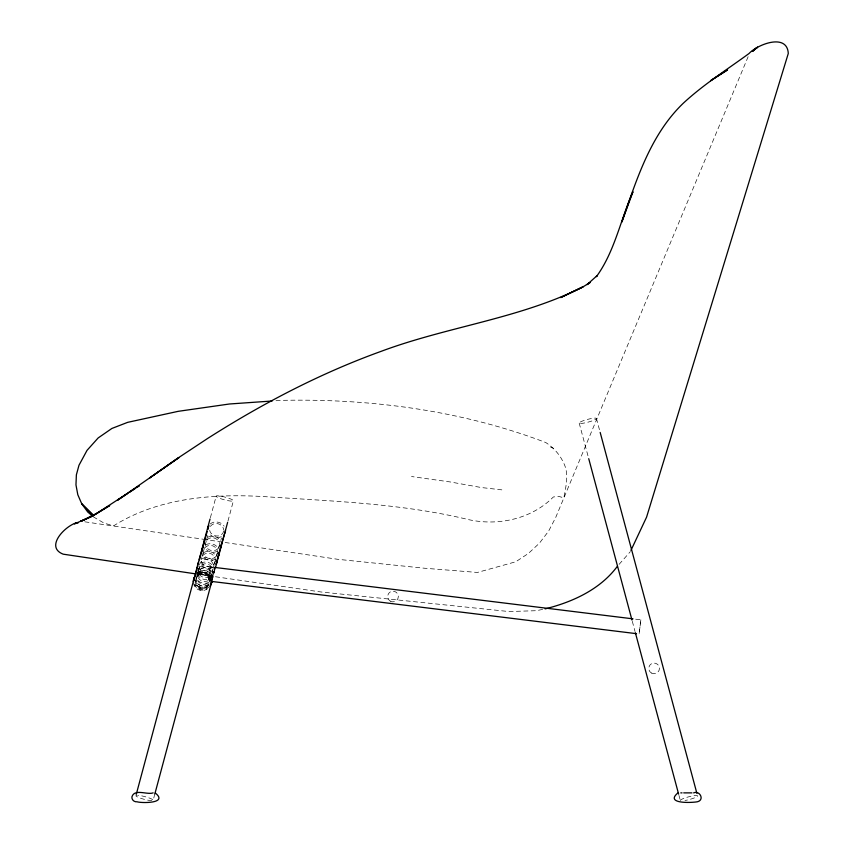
<?xml version="1.0" encoding="UTF-8"?>
<svg xmlns="http://www.w3.org/2000/svg" width="844" height="844" viewBox="0 0 844 844"><rect width="100%" height="100%" fill="white"/><g stroke="black" fill="none" stroke-linecap="round" stroke-linejoin="round"><path stroke-width="0.63" stroke-dasharray="4.22 3.17" d="M213.036 567.221L210.42 566.894L210.177 570.46M640.86 619.823L639.119 633.992L640.86 619.823L634.319 619.021M209.185 575.133L208.679 581.062L209.776 574.004M209.787 570.417L210.42 566.894M198.403 570.734L198.878 568.508M213.131 568.582L210.536 579.121M214.914 568.592L212.329 579.121A8.925 8.904 16.5 0 0 211.127 574.669M198.076 571.989L196.262 579.111M198.382 570.977L199.015 568.476M197.433 574.511L199.026 568.445M210.378 517.741L216.159 496.166M203.33 551.944L206.316 540.825M216.655 555.521L219.334 545.519M154.853 793.94L153.154 800.281A8.925 1.393 15 0 0 147.848 797.506A8.925 1.393 15 0 0 138.184 795.333M211.981 580.746L215.378 568.054M227.954 521.107L233.398 500.798A8.925 1.393 15 0 0 220.822 496.166A8.925 1.393 15 0 0 220.126 498.477A8.925 1.393 15 0 0 233.398 500.798M201.167 559.867L201.779 557.599M202.096 556.47L203.921 549.729M197.222 575.545L197.707 573.751M214.482 563.444L217.246 553.305M206.653 539.622L208.352 533.619M213.279 567.717L214.176 564.509M218.775 547.619L221.508 537.955M214.218 570.723L214.83 568.592M748.132 56.696L555.647 517.615L548.653 531.055L539.474 543.135L528.397 553.464L515.737 561.788L477.419 572.443L424.342 568.212L337.874 559.319L206.685 539.738M619.106 564.351L630.384 551.596M542.608 609.4L536.351 610.697L508.89 611.541L320.878 591.961L197.433 574.142M276.009 400.731L281.179 400.373C370.832 398.379 461.816 410.5 545.783 442.541C553.347 447.415 559.519 454.209 563.359 462.375C569.394 473.642 565.902 486.06 563.866 497.865L558.559 496.335L553.337 496.989C531.762 518.86 498.698 526.139 469.148 519.756C402.556 503.541 333.76 501.294 265.681 496.705C214.102 493.455 158.44 497.654 113.729 525.77L104.202 523.217L93.389 516.866M84.822 521.814L205.387 539.548M501.842 489.868L481.375 487.537L450.095 481.935L411.513 476.533M550.594 447.056L553.305 448.259M596.434 418.466L599.841 431.168M579.195 423.097L588.395 457.406M632.314 621.332L635.047 631.502M678.966 795.428L679.99 799.236M195.08 581.653A7.142 7.142 0 0 0 208.405 585.219L208.827 584.765A7.142 7.132 0 0 1 197.179 585.789A7.142 7.132 0 0 1 200.207 574.49A7.142 7.132 0 0 1 209.787 581.199M209.354 581.653A7.142 7.142 0 0 0 196.04 578.087L196.789 576.874A7.142 7.132 19.8 0 1 210.103 580.44M209.154 584.006A7.142 7.132 19.8 0 1 195.829 580.44M208.879 583.679A7.142 7.121 16.5 0 1 196.852 581.938A7.142 7.121 16.5 0 1 203.805 572A7.142 7.121 16.5 0 1 209.586 582.676M207.476 583.468A7.142 7.111 14.4 0 1 197.718 580.851A7.142 7.111 14.4 0 1 200.323 571.145A7.142 7.111 14.4 0 1 210.072 573.751M210.599 574.869A7.142 7.111 14.4 0 1 210.082 580.862M211.707 574.532A7.142 7.068 14.1 0 1 202.149 581.168A7.142 7.068 14.1 0 1 199.089 569.964A7.142 7.068 14.1 0 1 210.736 570.998M212.677 569.848A7.142 6.931 14.2 0 1 199.342 566.292M199.437 565.09A7.142 6.931 14.2 0 1 207.033 559.424A7.142 6.931 14.2 0 1 213.606 566.377M215.304 561.218A7.142 6.805 15.5 0 1 201.283 561.038M202.771 555.5A7.142 6.805 15.5 0 1 215.399 560.047M215.969 556.46A7.142 6.668 15.2 0 1 203.457 553.094M204.913 547.672A7.142 6.668 15.2 0 1 217.425 551.037M218.1 548.516A7.142 6.404 15.5 0 1 210.293 550.225A7.142 6.404 15.5 0 1 205.451 544.032M206.991 539.928A7.142 6.404 15.5 0 1 214.207 538.029A7.142 6.404 15.5 0 1 219.503 543.293M223.639 531.098A7.142 6.193 15.8 0 1 216.264 535.982A7.142 6.193 15.8 0 1 209.565 529.515M210.399 526.424A7.142 6.193 15.8 0 1 218.237 523.797A7.142 6.193 15.8 0 1 223.702 530.032M193.371 582.793A8.925 8.925 0 0 0 206.685 589.376L207.107 588.922A8.925 8.925 0 0 1 194.025 583.51M211.137 581.653A8.925 8.925 0 0 0 197.76 573.92L198.182 573.477A8.925 8.925 0 0 1 211.496 580.06M209.28 586.749A8.925 8.915 19.8 0 1 195.238 584.903M198.498 572.717A8.925 8.915 19.8 0 1 207.424 572.717M210.694 575.988A8.925 8.915 19.8 0 1 211.897 580.44M207.867 586.823A8.925 8.904 16.5 0 1 195.681 583.563M197.085 572.812A8.925 8.904 16.5 0 1 210.483 573.709M208.373 585.008A8.925 8.883 14.4 0 1 196.177 581.748M199.427 569.605A8.925 8.883 14.4 0 1 211.612 572.865M212.129 573.888A8.925 8.883 14.4 0 1 212.139 580.735M200.091 566.851A8.925 8.841 14.1 0 1 211.981 569.637A8.925 8.841 14.1 0 1 209.998 581.569M209.048 582.191A8.925 8.841 14.1 0 1 196.863 578.931M214.133 568.518A8.925 8.767 13.1 0 1 197.834 575.123M201.041 563.148A8.925 8.767 13.1 0 1 213.237 566.398M215.093 568.634A8.925 8.662 14.2 0 1 210.979 573.888M209.956 574.374A8.925 8.662 14.2 0 1 198.794 570.628M201.969 558.781A8.925 8.662 14.2 0 1 214.154 562.041M212.815 567.4A8.925 8.503 15.5 0 1 200.629 564.119M203.742 552.504A8.925 8.503 15.5 0 1 215.927 555.785M215.009 559.393A8.925 8.335 15.2 0 1 202.824 556.122M205.873 544.739A8.925 8.335 15.2 0 1 218.058 548.009M217.172 551.343A8.936 8.007 15.5 0 1 204.987 548.051M207.919 537.101A8.936 8.007 15.5 0 1 220.105 540.382M221.307 536.71A8.925 7.733 15.8 0 1 209.133 533.408M210.177 524.008A8.925 7.733 15.8 0 1 224.135 526.139M151.793 800.639A8.925 1.393 15 0 1 139.872 797.97A8.925 1.393 15 0 1 137.277 795.291M680.327 800.513A8.925 1.393 -15 0 1 690.044 796.472A8.925 1.393 -15 0 1 697.186 796.472A8.925 1.393 -15 0 1 684.99 800.513M199.374 574.247A7.142 7.005 13.1 0 0 211.728 574.289A7.142 7.005 13.1 0 0 205.503 563.739A7.142 7.005 13.1 0 0 199.374 574.247M390.329 601.16A5.359 5.359 0 0 0 398.357 596.529A5.359 5.359 0 0 0 390.329 591.887A5.359 5.359 0 0 0 390.329 601.16M651.431 673.037A5.359 5.359 0 0 0 659.459 668.406A5.359 5.359 0 0 0 651.431 663.764A5.359 5.359 0 0 0 651.431 673.037M580.556 423.456A8.925 1.393 -15 0 0 595.484 419.436A8.925 1.393 -15 0 0 587.413 419.436A8.925 1.393 -15 0 0 580.556 423.456"/><path stroke-width="1.27" d="M209.776 574.004L210.04 571.641M136.253 794.383L210.04 519.007M203.689 543.979L201.558 551.913A8.925 8.335 15.2 0 1 202.676 547.745L207.139 531.583M154.853 793.94L211.981 580.746M215.378 568.054L227.616 522.373M202.676 547.745L199.384 559.836A8.925 8.503 15.5 0 1 200.524 555.584M217.478 558.95L219.324 552.219A8.925 8.335 15.2 0 1 218.206 556.386L221.402 544.454A8.936 8.007 15.5 0 1 220.337 548.473L224.441 533.967A8.925 7.733 15.8 0 0 225.475 530.095M217.9 557.515L216.032 564.319A8.925 8.503 15.5 0 0 217.172 560.068M207.814 529.177L208.837 525.58A8.925 7.733 15.8 0 0 207.803 529.452M621.87 221.877C636.566 179.867 650.228 134.966 683.302 103.221C703.506 84.495 726.842 69.714 749.008 53.531C757.743 44.194 787.252 32.905 788.285 53.478L646.567 517.172L630.943 550.415M621.88 221.877L632.958 191.767C620.467 219.862 614.727 251.544 596.381 276.695L597.183 275.555L587.055 284.639L590.23 282.371L583.89 286.327L560.69 297.594L583.077 286.876C519.503 318.737 447.362 326.575 381.098 351.357C319.981 373.396 262.146 403.706 207.434 438.585L176.586 458.978L149.567 478.01L178.981 457.543L117.538 500.207L127.328 493.687M617.375 566.303C600.211 589.481 572.369 602.152 545.108 608.883M752.795 51.062L757.617 47.137L752.342 51.231L754.283 49.617M752.342 51.231L756.846 47.739M129.512 492.242L134.945 488.623M137.129 487.178L139.302 485.733L92.882 515.884L109.709 505.556L97.25 513.068L80.665 521.37L91.521 516.539L80.665 521.37M85.687 519.144L74.367 523.839L78.481 522.679M76.846 522.689C65.368 525.601 44.489 546.912 63.173 554.17L196.135 573.952M677.785 793.033C664.228 804.395 693.779 802.76 697.872 801.642C704.634 799.616 699.687 790.174 693.599 792.875M272.137 401.005L229.494 403.991L178.242 411.323L127.666 422.348L111.883 428.457L98.157 437.952L87.037 450.358L78.977 465.266L76.382 474.813L75.971 484.899L77.806 494.721L81.784 503.889L87.734 511.981L92.439 516.053M153.154 792.875C147.246 795.122 134.418 788.307 131.907 796.905C131.59 799.827 134.249 802.19 137.129 801.8C141.085 803.171 168.652 803.678 155.328 793.033M680.781 792.875L682.058 792.875M683.714 792.875L691.943 792.875M214.344 567.379L633.011 618.852M211.295 581.389L636.503 633.675M93.621 515.684L81.784 503.889L93.536 515.557M600.179 432.434L696.88 793.328M588.732 458.672L631.977 620.066M635.384 632.768L678.629 794.151M211.063 582.793A8.925 8.925 0 0 1 209.945 586.116M193.297 581.653A8.925 8.925 0 0 1 194.489 577.191M211.496 582.349A8.925 8.925 0 0 1 210.884 584.628M193.793 580.05A8.925 8.925 0 0 1 194.405 577.76M194.046 580.44A8.925 8.915 19.8 0 1 195.238 575.988M211.823 581.59A8.925 8.915 19.8 0 1 210.694 584.903M212.023 581.421A8.925 8.904 16.5 0 1 211.137 583.563M195.65 574.511A8.925 8.841 14.1 0 1 196.831 570.09M196.62 570.723A8.925 8.767 13.1 0 1 197.791 566.345M197.559 566.271A8.925 8.662 14.2 0 1 198.73 561.946M203.678 543.979A8.936 8.007 15.5 0 1 204.754 539.97M727.517 69.904L710.732 80.602L727.517 69.904"/></g></svg>
